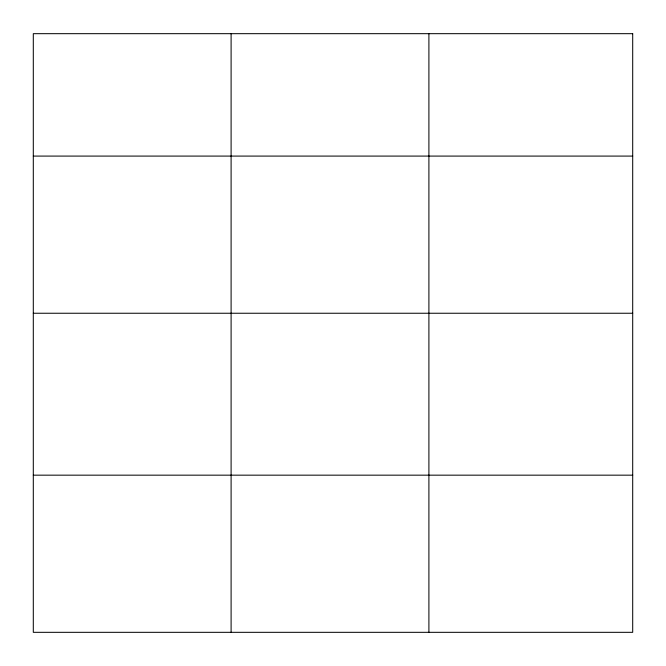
<?xml version="1.0" encoding="UTF-8"?>
<svg xmlns="http://www.w3.org/2000/svg" width="666" height="666" viewBox="0 0 666 666"><rect width="100%" height="100%" fill="white"/><g stroke="black" fill="none" stroke-linecap="round" stroke-linejoin="round"><path stroke-width="1" d="M33.3 156.085L632.7 156.085M33.3 313.245L632.7 313.245M33.3 475.166L632.7 475.166M428.904 33.675L428.904 632.325M231.102 33.675L231.102 632.325M632.7 33.675L33.3 33.675L33.3 632.325L632.7 632.325L632.7 33.675"/></g></svg>
